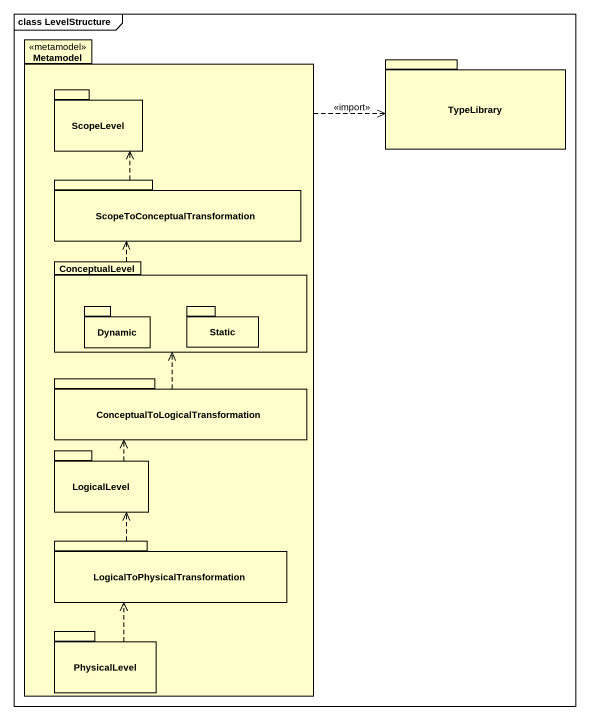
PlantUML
@startuml
mainframe class LevelStructure
package Metamodel <<metamodel>> #FFFFCC {
  package ScopeLevel #FFFFCC {
  }
  package "ScopeToConceptualTransformation" as ScopeToConceptualTransformat #FFFFCC {
  }
  package ConceptualLevel #FFFFCC {
    package Dynamic #FFFFCC {
    }
    package Static #FFFFCC {
    }
  }
  package "ConceptualToLogicalTransformation" as ConceptualToLogicalTransform #FFFFCC {
  }
  package LogicalLevel #FFFFCC {
  }
  package "LogicalToPhysicalTransformation" as LogicalToPhysicalTransformat #FFFFCC {
  }
  package PhysicalLevel #FFFFCC {
  }
}
package TypeLibrary #FFFFCC {
}
Metamodel .up.> TypeLibrary : <<import>>
ScopeToConceptualTransformat .up.> ScopeLevel
ConceptualLevel .up.> ScopeToConceptualTransformat
ConceptualToLogicalTransform .up.> ConceptualLevel
LogicalLevel .up.> ConceptualToLogicalTransform
LogicalToPhysicalTransformat .up.> LogicalLevel
PhysicalLevel .up.> LogicalToPhysicalTransformat
@enduml
